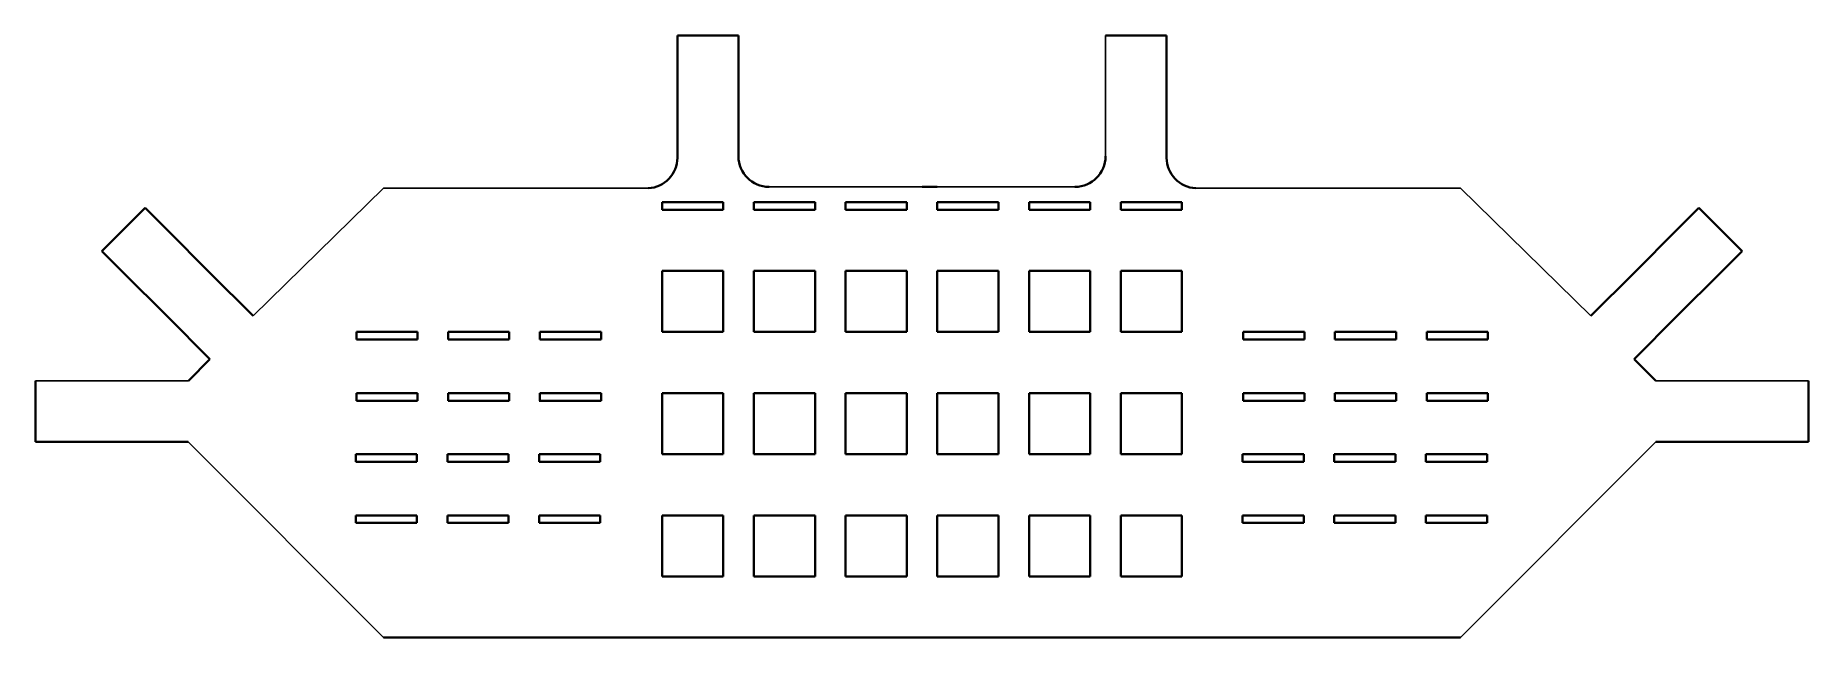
# Model space of a CAD drawing. Header units: inches. Extents: x 5.3 to 34.3, y 10.3 to 20.1.
import ezdxf

# ---------------------------------------------------------------- set-up
doc = ezdxf.new("R2010")
doc.units = ezdxf.units.IN
doc.header["$MEASUREMENT"] = 0
doc.layers.add('ModelSketch_Visible', color=7, linetype='Continuous', lineweight=40)

msp = doc.modelspace()

# ---------------------------------------------------------------- linework, layer by layer
for p, q in [((22.833, 18.138), (22.833, 20.115)), ((11.022, 17.616), (8.892, 15.525)), ((11.022, 17.616), (15.353, 17.616)), ((17.33, 17.638), (22.333, 17.638)), ((24.31, 17.616), (28.641, 17.616)), ((28.641, 17.616), (30.771, 15.525)), ((7.832, 14.464), (5.332, 14.464)), ((5.332, 14.464), (7.587, 14.464)), ((31.831, 14.464), (34.331, 14.464)), ((34.331, 14.464), (32.076, 14.464)), ((11.025, 10.263), (7.831, 13.464)), ((28.638, 10.263), (31.832, 13.464))]:
    msp.add_line(p, q)
at = {"layer": 'ModelSketch_Visible'}
for p, q in [((15.83, 20.115), (15.83, 19.115)), ((15.83, 20.115), (16.83, 20.115)), ((16.83, 20.115), (16.83, 19.115)), ((23.833, 20.115), (22.833, 20.115)), ((23.833, 20.115), (23.833, 19.115)), ((15.83, 19.115), (15.83, 18.115)), ((16.83, 19.115), (16.83, 18.115)), ((23.833, 19.115), (23.833, 18.115)), ((19.832, 17.638), (20.082, 17.638)), ((6.417, 16.586), (7.125, 17.293)), ((7.125, 17.293), (7.478, 16.939)), ((15.582, 17.263), (15.582, 17.388)), ((16.582, 17.388), (15.582, 17.388)), ((16.582, 17.263), (15.582, 17.263)), ((16.582, 17.263), (16.582, 17.388)), ((17.082, 17.263), (17.082, 17.388)), ((18.082, 17.388), (17.082, 17.388)), ((18.082, 17.263), (17.082, 17.263)), ((18.082, 17.263), (18.082, 17.388)), ((18.582, 17.263), (18.582, 17.388)), ((19.582, 17.388), (18.582, 17.388)), ((19.582, 17.263), (18.582, 17.263)), ((19.582, 17.263), (19.582, 17.388)), ((20.082, 17.263), (20.082, 17.388)), ((20.082, 17.388), (21.082, 17.388)), ((20.082, 17.263), (21.082, 17.263)), ((21.082, 17.263), (21.082, 17.388)), ((21.582, 17.263), (21.582, 17.388)), ((21.582, 17.388), (22.582, 17.388)), ((21.582, 17.263), (22.582, 17.263)), ((22.582, 17.263), (22.582, 17.388)), ((23.082, 17.263), (23.082, 17.388)), ((23.082, 17.388), (24.082, 17.388)), ((23.082, 17.263), (24.082, 17.263)), ((24.082, 17.263), (24.082, 17.388)), ((32.538, 17.293), (32.185, 16.939)), ((33.245, 16.586), (32.538, 17.293)), ((7.478, 16.939), (8.185, 16.232)), ((32.185, 16.939), (31.478, 16.232)), ((6.417, 16.586), (6.771, 16.232)), ((33.245, 16.586), (32.892, 16.232)), ((15.582, 16.263), (15.582, 15.263)), ((15.582, 16.263), (16.582, 16.263)), ((16.582, 16.263), (16.582, 15.263)), ((17.082, 16.263), (18.082, 16.263)), ((17.082, 16.263), (17.082, 15.263)), ((18.082, 16.263), (18.082, 15.263)), ((18.582, 16.263), (19.582, 16.263)), ((18.582, 16.263), (18.582, 15.263)), ((19.582, 16.263), (19.582, 15.263)), ((21.082, 16.263), (20.082, 16.263)), ((20.082, 16.263), (20.082, 15.263)), ((21.082, 16.263), (21.082, 15.263)), ((21.582, 16.263), (21.582, 15.263)), ((22.582, 16.263), (21.582, 16.263)), ((22.582, 16.263), (22.582, 15.263)), ((24.082, 16.263), (23.082, 16.263)), ((23.082, 16.263), (23.082, 15.263)), ((24.082, 16.263), (24.082, 15.263)), ((6.771, 16.232), (7.478, 15.525)), ((8.185, 16.232), (8.892, 15.525)), ((31.478, 16.232), (30.771, 15.525)), ((32.892, 16.232), (32.185, 15.525)), ((7.478, 15.525), (8.185, 14.818)), ((7.478, 15.525), (8.185, 14.818)), ((7.478, 15.525), (8.185, 14.818)), ((32.185, 15.525), (31.478, 14.818)), ((32.185, 15.525), (31.478, 14.818)), ((32.185, 15.525), (31.478, 14.818)), ((10.582, 15.138), (10.582, 15.263)), ((11.582, 15.263), (10.582, 15.263)), ((11.582, 15.138), (10.582, 15.138)), ((11.582, 15.138), (11.582, 15.263)), ((12.082, 15.138), (12.082, 15.263)), ((13.082, 15.263), (12.082, 15.263)), ((13.082, 15.138), (12.082, 15.138)), ((13.082, 15.138), (13.082, 15.263)), ((13.582, 15.138), (13.582, 15.263)), ((13.582, 15.263), (14.582, 15.263)), ((13.582, 15.138), (14.582, 15.138)), ((13.582, 15.138), (14.582, 15.138)), ((14.582, 15.138), (14.582, 15.263)), ((15.582, 15.263), (16.582, 15.263)), ((17.082, 15.263), (18.082, 15.263)), ((18.582, 15.263), (19.582, 15.263)), ((21.082, 15.263), (20.082, 15.263)), ((22.582, 15.263), (21.582, 15.263)), ((24.082, 15.263), (23.082, 15.263)), ((25.086, 15.138), (25.086, 15.263)), ((26.086, 15.263), (25.086, 15.263)), ((26.086, 15.138), (25.086, 15.138)), ((26.086, 15.138), (26.086, 15.263)), ((26.586, 15.138), (26.586, 15.263)), ((27.586, 15.263), (26.586, 15.263)), ((27.586, 15.138), (26.586, 15.138)), ((27.586, 15.138), (27.586, 15.263)), ((28.086, 15.138), (28.086, 15.263)), ((29.086, 15.263), (28.086, 15.263)), ((29.086, 15.138), (28.086, 15.138)), ((29.086, 15.138), (29.086, 15.263)), ((8.185, 14.818), (7.832, 14.464)), ((31.478, 14.818), (31.831, 14.464)), ((5.332, 14.464), (5.332, 13.464)), ((10.582, 14.138), (10.582, 14.263)), ((11.582, 14.263), (10.582, 14.263)), ((11.582, 14.138), (11.582, 14.263)), ((12.082, 14.138), (12.082, 14.263)), ((13.082, 14.263), (12.082, 14.263)), ((13.082, 14.138), (13.082, 14.263)), ((13.582, 14.138), (13.582, 14.263)), ((13.582, 14.263), (14.582, 14.263)), ((14.582, 14.138), (14.582, 14.263)), ((15.582, 14.263), (16.582, 14.263)), ((15.582, 14.263), (15.582, 13.263)), ((16.582, 14.263), (16.582, 13.263)), ((17.082, 14.263), (18.082, 14.263)), ((17.082, 14.263), (17.082, 13.263)), ((18.082, 14.263), (18.082, 13.263)), ((18.582, 14.263), (18.582, 13.263)), ((18.582, 14.263), (19.582, 14.263)), ((19.582, 14.263), (19.582, 13.263)), ((21.082, 14.263), (20.082, 14.263)), ((20.082, 14.263), (20.082, 13.263)), ((21.082, 14.263), (21.082, 13.263)), ((21.582, 14.263), (21.582, 13.263)), ((22.582, 14.263), (21.582, 14.263)), ((22.582, 14.263), (22.582, 13.263)), ((24.082, 14.263), (23.082, 14.263)), ((23.082, 14.263), (23.082, 13.263)), ((24.082, 14.263), (24.082, 13.263)), ((25.086, 14.138), (25.086, 14.263)), ((26.086, 14.263), (25.086, 14.263)), ((26.086, 14.138), (26.086, 14.263)), ((26.586, 14.138), (26.586, 14.263)), ((27.586, 14.263), (26.586, 14.263)), ((27.586, 14.138), (27.586, 14.263)), ((28.086, 14.138), (28.086, 14.263)), ((29.086, 14.263), (28.086, 14.263)), ((29.086, 14.138), (29.086, 14.263)), ((34.331, 14.464), (34.331, 13.464)), ((11.582, 14.138), (10.582, 14.138)), ((13.082, 14.138), (12.082, 14.138)), ((13.57, 14.138), (14.57, 14.138)), ((13.582, 14.138), (14.582, 14.138)), ((13.582, 14.138), (14.582, 14.138)), ((26.086, 14.138), (25.086, 14.138)), ((27.586, 14.138), (26.586, 14.138)), ((29.086, 14.138), (28.086, 14.138)), ((5.332, 13.464), (7.831, 13.464)), ((34.331, 13.464), (31.832, 13.464)), ((10.57, 13.138), (10.57, 13.263)), ((11.57, 13.263), (10.57, 13.263)), ((10.57, 13.138), (11.57, 13.138)), ((11.57, 13.138), (10.57, 13.138)), ((11.57, 13.138), (11.57, 13.263)), ((12.07, 13.138), (12.07, 13.263)), ((13.07, 13.263), (12.07, 13.263)), ((12.07, 13.138), (13.07, 13.138)), ((13.07, 13.138), (12.07, 13.138)), ((13.07, 13.138), (13.07, 13.263)), ((13.57, 13.138), (13.57, 13.263)), ((13.57, 13.263), (14.57, 13.263)), ((13.57, 13.138), (14.57, 13.138)), ((13.57, 13.138), (14.57, 13.138)), ((13.57, 13.138), (14.57, 13.138)), ((14.57, 13.138), (14.57, 13.263)), ((15.582, 13.263), (16.582, 13.263)), ((17.082, 13.263), (18.082, 13.263)), ((18.582, 13.263), (19.582, 13.263)), ((21.082, 13.263), (20.082, 13.263)), ((22.582, 13.263), (21.582, 13.263)), ((24.082, 13.263), (23.082, 13.263)), ((25.074, 13.138), (25.074, 13.263)), ((26.074, 13.263), (25.074, 13.263)), ((25.074, 13.138), (26.074, 13.138)), ((26.074, 13.138), (25.074, 13.138)), ((26.074, 13.138), (26.074, 13.263)), ((26.574, 13.138), (26.574, 13.263)), ((27.574, 13.263), (26.574, 13.263)), ((26.574, 13.138), (27.574, 13.138)), ((27.574, 13.138), (26.574, 13.138)), ((27.574, 13.138), (27.574, 13.263)), ((28.074, 13.138), (28.074, 13.263)), ((29.074, 13.263), (28.074, 13.263)), ((28.074, 13.138), (29.074, 13.138)), ((29.074, 13.138), (28.074, 13.138)), ((29.074, 13.138), (29.074, 13.263)), ((10.57, 12.138), (10.57, 12.263)), ((11.57, 12.263), (10.57, 12.263)), ((11.57, 12.138), (11.57, 12.263)), ((12.07, 12.138), (12.07, 12.263)), ((13.07, 12.263), (12.07, 12.263)), ((13.07, 12.138), (13.07, 12.263)), ((13.57, 12.138), (13.57, 12.263)), ((13.57, 12.263), (14.57, 12.263)), ((14.57, 12.138), (14.57, 12.263)), ((15.582, 12.263), (16.582, 12.263)), ((15.582, 12.263), (15.582, 11.263)), ((16.582, 12.263), (16.582, 11.263)), ((17.082, 12.263), (18.082, 12.263)), ((17.082, 12.263), (17.082, 11.263)), ((18.082, 12.263), (18.082, 11.263)), ((18.582, 12.263), (19.582, 12.263)), ((18.582, 12.263), (18.582, 11.263)), ((19.582, 12.263), (19.582, 11.263)), ((21.082, 12.263), (20.082, 12.263)), ((20.082, 12.263), (20.082, 11.263)), ((21.082, 12.263), (21.082, 11.263)), ((22.582, 12.263), (21.582, 12.263)), ((21.582, 12.263), (21.582, 11.263)), ((22.582, 12.263), (22.582, 11.263)), ((23.082, 12.263), (23.082, 11.263)), ((24.082, 12.263), (23.082, 12.263)), ((24.082, 12.263), (24.082, 11.263)), ((25.074, 12.138), (25.074, 12.263)), ((26.074, 12.263), (25.074, 12.263)), ((26.074, 12.138), (26.074, 12.263)), ((26.574, 12.138), (26.574, 12.263)), ((27.574, 12.263), (26.574, 12.263)), ((27.574, 12.138), (27.574, 12.263)), ((28.074, 12.138), (28.074, 12.263)), ((29.074, 12.263), (28.074, 12.263)), ((29.074, 12.138), (29.074, 12.263)), ((11.57, 12.138), (10.57, 12.138)), ((13.07, 12.138), (12.07, 12.138)), ((13.57, 12.138), (14.57, 12.138)), ((13.57, 12.138), (14.57, 12.138)), ((26.074, 12.138), (25.074, 12.138)), ((27.574, 12.138), (26.574, 12.138)), ((29.074, 12.138), (28.074, 12.138)), ((15.582, 11.263), (16.582, 11.263)), ((17.082, 11.263), (18.082, 11.263)), ((18.582, 11.263), (19.582, 11.263)), ((21.082, 11.263), (20.082, 11.263)), ((22.582, 11.263), (21.582, 11.263)), ((24.082, 11.263), (23.082, 11.263)), ((11.025, 10.263), (19.832, 10.263)), ((28.638, 10.263), (19.832, 10.263))]:
    msp.add_line(p, q, dxfattribs=at)
for centre, start, end in [((15.33, 18.115), 272.6838, 0), ((17.33, 18.138), 180, 270), ((22.333, 18.138), 270, 0), ((24.333, 18.115), 180, 267.3162)]:
    msp.add_arc(centre, 0.5, start, end, dxfattribs=at)

doc.saveas('drawing.dxf')
